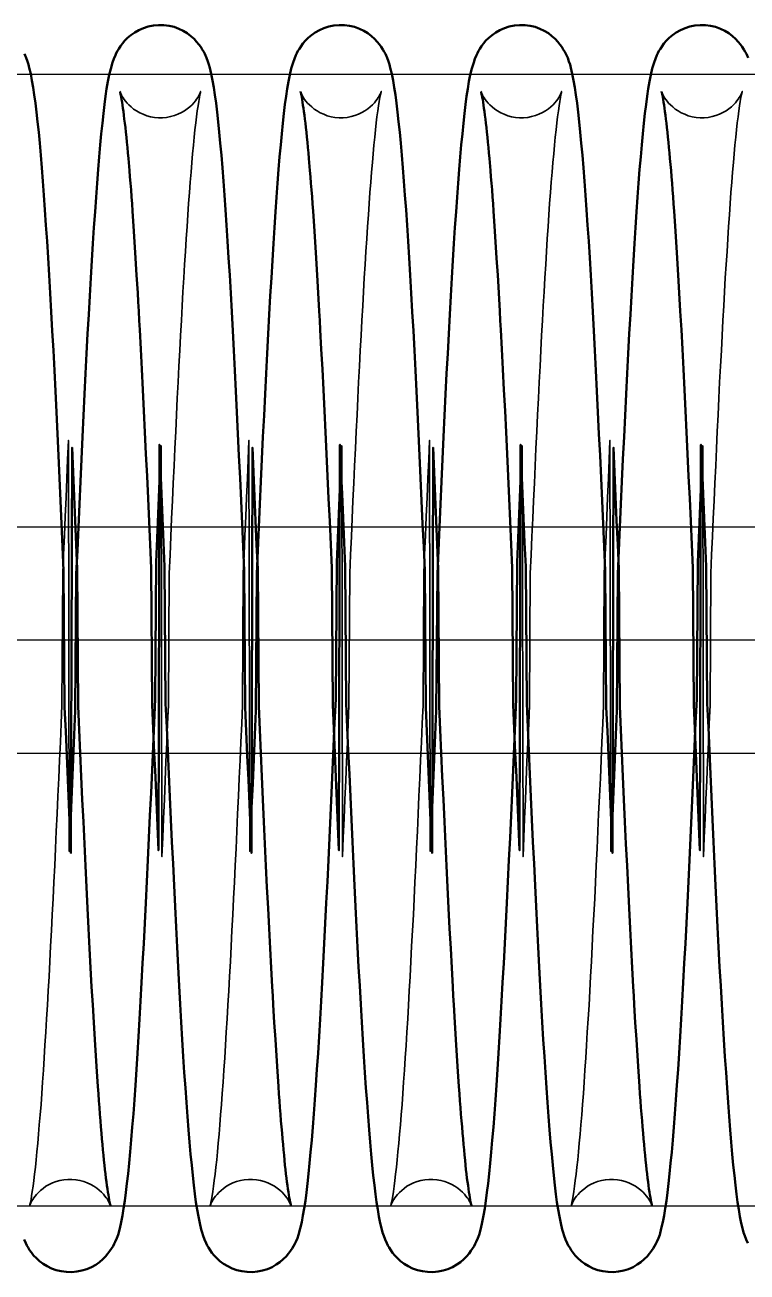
# Model space of a CAD drawing. Header units: millimetres. Extents: x 0 to 190005487, y 0 to 455456909.
# Drawn here: x 99305.6 to 99337.5, y 21488.3 to 21543.4 of the extents above; entities that cross this region are included whole.
import ezdxf

# ---------------------------------------------------------------- set-up
doc = ezdxf.new("R2010")
doc.units = ezdxf.units.MM
doc.header["$LTSCALE"] = 400
doc.header["$MEASUREMENT"] = 0
doc.linetypes.add('ACAD_ISO04W100', pattern=[30, 24, -3, 0, -3])
doc.linetypes.add('CEN', pattern=[35, 30, -2, 1, -2])
doc.layers.get('0').update_dxf_attribs({"linetype": 'CONTINUOUS'})
doc.layers.add('cen', color=1, linetype='ACAD_ISO04W100')
doc.layers.add('가려진 것(ISO)', color=7, linetype='CONTINUOUS', lineweight=35)
doc.layers.add('가시적인 것(ISO)', color=7, linetype='CONTINUOUS', lineweight=50)

# ---------------------------------------------------------------- blocks, each defined once
blk = doc.blocks.new('토션스프링 3')
at = {"layer": '가려진 것(ISO)', "flags": 128}
for points in [[(21462543.68, -50952857.63), (21462543.69, -50952857.65), (21462543.71, -50952857.7), (21462543.75, -50952857.81), (21462543.83, -50952857.97), (21462543.89, -50952858.07), (21462543.96, -50952858.19), (21462544.05, -50952858.33), (21462544.17, -50952858.48), (21462544.31, -50952858.65), (21462544.47, -50952858.82), (21462544.67, -50952859), (21462544.89, -50952859.18), (21462545.15, -50952859.35), (21462545.43, -50952859.51), (21462545.73, -50952859.65), (21462546.05, -50952859.77), (21462546.39, -50952859.86), (21462546.74, -50952859.92), (21462547.09, -50952859.95), (21462547.45, -50952859.95), (21462547.8, -50952859.92), (21462548.15, -50952859.85), (21462548.49, -50952859.76), (21462548.81, -50952859.64), (21462549.11, -50952859.49), (21462549.38, -50952859.33), (21462549.63, -50952859.16), (21462549.86, -50952858.98), (21462550.05, -50952858.8), (21462550.21, -50952858.62), (21462550.35, -50952858.46), (21462550.46, -50952858.31), (21462550.55, -50952858.17), (21462550.62, -50952858.06), (21462550.68, -50952857.95), (21462550.72, -50952857.87), (21462550.78, -50952857.74), (21462550.81, -50952857.67), (21462550.82, -50952857.63), (21462550.82, -50952857.63), (21462550.81, -50952857.67), (21462550.79, -50952857.73), (21462550.77, -50952857.81), (21462550.75, -50952857.91), (21462550.7, -50952858.17), (21462550.64, -50952858.51), (21462550.58, -50952858.9), (21462550.51, -50952859.35), (21462550.45, -50952859.86), (21462550.38, -50952860.41), (21462550.31, -50952861.02), (21462550.24, -50952861.68), (21462550.17, -50952862.38), (21462550.1, -50952863.13), (21462550.03, -50952863.92), (21462549.96, -50952864.76), (21462549.89, -50952865.64), (21462549.82, -50952866.56), (21462549.75, -50952867.52), (21462549.68, -50952868.53), (21462549.61, -50952869.57), (21462549.54, -50952870.65), (21462549.47, -50952871.77), (21462549.39, -50952872.92), (21462549.32, -50952874.11), (21462549.25, -50952875.33), (21462549.18, -50952876.58), (21462549.11, -50952877.86), (21462549.04, -50952879.18), (21462548.97, -50952880.53), (21462548.89, -50952881.9), (21462548.82, -50952883.31), (21462548.75, -50952884.74), (21462548.68, -50952886.2), (21462548.61, -50952887.68), (21462548.54, -50952889.18), (21462548.47, -50952890.7), (21462548.39, -50952892.23), (21462548.32, -50952893.79), (21462548.25, -50952895.37), (21462548.18, -50952896.96), (21462548.11, -50952898.58), (21462548.04, -50952900.21), (21462547.96, -50952911.85), (21462547.89, -50952913.5), (21462547.82, -50952915.16), (21462547.75, -50952916.83), (21462547.68, -50952918.5), (21462547.61, -50952920.18), (21462547.54, -50952921.86), (21462547.46, -50952923.54), (21462547.39, -50952925.23), (21462547.32, -50952888.93), (21462547.25, -50952890.62)], [(21462559.63, -50952857.63), (21462559.63, -50952857.65), (21462559.65, -50952857.7), (21462559.7, -50952857.81), (21462559.78, -50952857.97), (21462559.83, -50952858.07), (21462559.91, -50952858.19), (21462560, -50952858.33), (21462560.11, -50952858.48), (21462560.25, -50952858.65), (21462560.42, -50952858.82), (21462560.62, -50952859), (21462560.84, -50952859.18), (21462561.1, -50952859.35), (21462561.38, -50952859.51), (21462561.68, -50952859.65), (21462562, -50952859.77), (21462562.34, -50952859.86), (21462562.68, -50952859.92), (21462563.04, -50952859.95), (21462563.4, -50952859.95), (21462563.75, -50952859.92), (21462564.1, -50952859.85), (21462564.43, -50952859.76), (21462564.75, -50952859.64), (21462565.05, -50952859.49), (21462565.33, -50952859.33), (21462565.58, -50952859.16), (21462565.8, -50952858.98), (21462565.99, -50952858.8), (21462566.16, -50952858.62), (21462566.3, -50952858.46), (21462566.41, -50952858.31), (21462566.5, -50952858.17), (21462566.57, -50952858.06), (21462566.62, -50952857.95), (21462566.67, -50952857.87), (21462566.72, -50952857.74), (21462566.75, -50952857.67), (21462566.76, -50952857.63), (21462566.76, -50952857.63), (21462566.75, -50952857.67), (21462566.74, -50952857.73), (21462566.72, -50952857.81), (21462566.7, -50952857.91), (21462566.65, -50952858.17), (21462566.59, -50952858.51), (21462566.53, -50952858.9), (21462566.46, -50952859.35), (21462566.39, -50952859.86), (21462566.33, -50952860.41), (21462566.26, -50952861.02), (21462566.19, -50952861.68), (21462566.12, -50952862.38), (21462566.05, -50952863.13), (21462565.98, -50952863.92), (21462565.91, -50952864.76), (21462565.84, -50952865.64), (21462565.77, -50952866.56), (21462565.7, -50952867.52), (21462565.63, -50952868.53), (21462565.56, -50952869.57), (21462565.48, -50952870.65), (21462565.41, -50952871.77), (21462565.34, -50952872.92), (21462565.27, -50952874.11), (21462565.2, -50952875.33), (21462565.13, -50952876.58), (21462565.06, -50952877.86), (21462564.98, -50952879.18), (21462564.91, -50952880.53), (21462564.84, -50952881.9), (21462564.77, -50952883.31), (21462564.7, -50952884.74), (21462564.63, -50952886.2), (21462564.56, -50952887.68), (21462564.48, -50952889.18), (21462564.41, -50952890.7), (21462564.34, -50952892.23), (21462564.27, -50952893.79), (21462564.2, -50952895.37), (21462564.13, -50952896.96), (21462564.06, -50952898.58), (21462563.98, -50952900.21), (21462563.91, -50952911.85), (21462563.84, -50952913.5), (21462563.77, -50952915.16), (21462563.7, -50952916.83), (21462563.63, -50952918.5), (21462563.55, -50952920.18), (21462563.48, -50952921.86), (21462563.41, -50952923.54), (21462563.34, -50952925.23), (21462563.27, -50952888.93), (21462563.2, -50952890.62)], [(21462575.57, -50952857.63), (21462575.58, -50952857.65), (21462575.6, -50952857.7), (21462575.64, -50952857.81), (21462575.72, -50952857.97), (21462575.78, -50952858.07), (21462575.85, -50952858.19), (21462575.95, -50952858.33), (21462576.06, -50952858.48), (21462576.2, -50952858.65), (21462576.37, -50952858.82), (21462576.56, -50952859), (21462576.79, -50952859.18), (21462577.04, -50952859.35), (21462577.32, -50952859.51), (21462577.62, -50952859.65), (21462577.95, -50952859.77), (21462578.28, -50952859.86), (21462578.63, -50952859.92), (21462578.99, -50952859.95), (21462579.34, -50952859.95), (21462579.7, -50952859.92), (21462580.05, -50952859.85), (21462580.38, -50952859.76), (21462580.7, -50952859.64), (21462581, -50952859.49), (21462581.28, -50952859.33), (21462581.53, -50952859.16), (21462581.75, -50952858.98), (21462581.94, -50952858.8), (21462582.11, -50952858.62), (21462582.24, -50952858.46), (21462582.35, -50952858.31), (21462582.44, -50952858.17), (21462582.51, -50952858.06), (21462582.57, -50952857.95), (21462582.61, -50952857.87), (21462582.67, -50952857.74), (21462582.7, -50952857.67), (21462582.71, -50952857.63), (21462582.71, -50952857.63), (21462582.7, -50952857.67), (21462582.69, -50952857.73), (21462582.67, -50952857.81), (21462582.64, -50952857.91), (21462582.59, -50952858.17), (21462582.54, -50952858.51), (21462582.47, -50952858.9), (21462582.41, -50952859.35), (21462582.34, -50952859.86), (21462582.27, -50952860.41), (21462582.21, -50952861.02), (21462582.14, -50952861.68), (21462582.07, -50952862.38), (21462582, -50952863.13), (21462581.93, -50952863.92), (21462581.86, -50952864.76), (21462581.79, -50952865.64), (21462581.72, -50952866.56), (21462581.64, -50952867.52), (21462581.57, -50952868.53), (21462581.5, -50952869.57), (21462581.43, -50952870.65), (21462581.36, -50952871.77), (21462581.29, -50952872.92), (21462581.22, -50952874.11), (21462581.15, -50952875.33), (21462581.07, -50952876.58), (21462581, -50952877.86), (21462580.93, -50952879.18), (21462580.86, -50952880.53), (21462580.79, -50952881.9), (21462580.72, -50952883.31), (21462580.65, -50952884.74), (21462580.57, -50952886.2), (21462580.5, -50952887.68), (21462580.43, -50952889.18), (21462580.36, -50952890.7), (21462580.29, -50952892.23), (21462580.22, -50952893.79), (21462580.15, -50952895.37), (21462580.07, -50952896.96), (21462580, -50952898.58), (21462579.93, -50952900.21), (21462579.86, -50952911.85), (21462579.79, -50952913.5), (21462579.72, -50952915.16), (21462579.64, -50952916.83), (21462579.57, -50952918.5), (21462579.5, -50952920.18), (21462579.43, -50952921.86), (21462579.36, -50952923.54), (21462579.29, -50952925.23), (21462579.21, -50952888.93), (21462579.14, -50952890.62)], [(21462591.52, -50952857.63), (21462591.53, -50952857.65), (21462591.55, -50952857.7), (21462591.59, -50952857.81), (21462591.67, -50952857.97), (21462591.73, -50952858.07), (21462591.8, -50952858.19), (21462591.89, -50952858.33), (21462592.01, -50952858.48), (21462592.15, -50952858.65), (21462592.31, -50952858.82), (21462592.51, -50952859), (21462592.73, -50952859.18), (21462592.99, -50952859.35), (21462593.27, -50952859.51), (21462593.57, -50952859.65), (21462593.89, -50952859.77), (21462594.23, -50952859.86), (21462594.58, -50952859.92), (21462594.93, -50952859.95), (21462595.29, -50952859.95), (21462595.64, -50952859.92), (21462595.99, -50952859.85), (21462596.33, -50952859.76), (21462596.65, -50952859.64), (21462596.95, -50952859.49), (21462597.22, -50952859.33), (21462597.48, -50952859.16), (21462597.7, -50952858.98), (21462597.89, -50952858.8), (21462598.05, -50952858.62), (21462598.19, -50952858.46), (21462598.3, -50952858.31), (21462598.39, -50952858.17), (21462598.46, -50952858.06), (21462598.52, -50952857.95), (21462598.56, -50952857.87), (21462598.62, -50952857.74), (21462598.65, -50952857.67), (21462598.66, -50952857.63), (21462598.66, -50952857.63), (21462598.65, -50952857.67), (21462598.63, -50952857.73), (21462598.61, -50952857.81), (21462598.59, -50952857.91), (21462598.54, -50952858.17), (21462598.48, -50952858.51), (21462598.42, -50952858.9), (21462598.35, -50952859.35), (21462598.29, -50952859.86), (21462598.22, -50952860.41), (21462598.15, -50952861.02), (21462598.08, -50952861.68), (21462598.01, -50952862.38), (21462597.94, -50952863.13), (21462597.87, -50952863.92), (21462597.8, -50952864.76), (21462597.73, -50952865.64), (21462597.66, -50952866.56), (21462597.59, -50952867.52), (21462597.52, -50952868.53), (21462597.45, -50952869.57), (21462597.38, -50952870.65), (21462597.31, -50952871.77), (21462597.23, -50952872.92), (21462597.16, -50952874.11), (21462597.09, -50952875.33), (21462597.02, -50952876.58), (21462596.95, -50952877.86), (21462596.88, -50952879.18), (21462596.81, -50952880.53), (21462596.74, -50952881.9), (21462596.66, -50952883.31), (21462596.59, -50952884.74), (21462596.52, -50952886.2), (21462596.45, -50952887.68), (21462596.38, -50952889.18), (21462596.31, -50952890.7), (21462596.23, -50952892.23), (21462596.16, -50952893.79), (21462596.09, -50952895.37), (21462596.02, -50952896.96), (21462595.95, -50952898.58), (21462595.88, -50952900.21), (21462595.81, -50952911.85), (21462595.73, -50952913.5), (21462595.66, -50952915.16), (21462595.59, -50952916.83), (21462595.52, -50952918.5), (21462595.45, -50952920.18), (21462595.38, -50952921.86), (21462595.3, -50952923.54), (21462595.23, -50952925.23), (21462595.16, -50952888.93), (21462595.09, -50952890.62)], [(21462542.84, -50952956.08), (21462542.84, -50952956.06), (21462542.82, -50952956.01), (21462542.77, -50952955.9), (21462542.7, -50952955.74), (21462542.64, -50952955.64), (21462542.57, -50952955.52), (21462542.47, -50952955.38), (21462542.36, -50952955.23), (21462542.22, -50952955.06), (21462542.05, -50952954.89), (21462541.86, -50952954.71), (21462541.63, -50952954.53), (21462541.38, -50952954.36), (21462541.1, -50952954.2), (21462540.8, -50952954.06), (21462540.48, -50952953.94), (21462540.14, -50952953.85), (21462539.79, -50952953.79), (21462539.44, -50952953.76), (21462539.08, -50952953.76), (21462538.73, -50952953.79), (21462538.38, -50952953.86), (21462538.04, -50952953.95), (21462537.72, -50952954.07), (21462537.42, -50952954.21), (21462537.15, -50952954.37), (21462536.9, -50952954.55), (21462536.67, -50952954.73), (21462536.48, -50952954.91), (21462536.32, -50952955.08), (21462536.18, -50952955.25), (21462536.07, -50952955.4), (21462535.98, -50952955.53), (21462535.91, -50952955.65), (21462535.85, -50952955.75), (21462535.81, -50952955.84), (21462535.75, -50952955.97), (21462535.72, -50952956.04), (21462535.71, -50952956.08), (21462535.71, -50952956.08), (21462535.72, -50952956.04), (21462535.73, -50952955.99), (21462535.75, -50952955.9), (21462535.77, -50952955.8), (21462535.83, -50952955.54), (21462535.88, -50952955.21), (21462535.94, -50952954.82), (21462536.01, -50952954.37), (21462536.07, -50952953.86), (21462536.14, -50952953.3), (21462536.21, -50952952.69), (21462536.28, -50952952.03), (21462536.35, -50952951.32), (21462536.42, -50952950.56), (21462536.49, -50952949.77), (21462536.56, -50952948.93), (21462536.63, -50952948.05), (21462536.71, -50952947.13), (21462536.78, -50952946.17), (21462536.85, -50952945.16), (21462536.92, -50952944.12), (21462536.99, -50952943.03), (21462537.06, -50952941.91), (21462537.13, -50952940.76), (21462537.2, -50952939.57), (21462537.28, -50952938.35), (21462537.35, -50952937.1), (21462537.42, -50952935.82), (21462537.49, -50952934.51), (21462537.56, -50952933.16), (21462537.63, -50952931.78), (21462537.7, -50952930.38), (21462537.78, -50952928.95), (21462537.85, -50952927.49), (21462537.92, -50952926.01), (21462537.99, -50952924.51), (21462538.06, -50952922.99), (21462538.13, -50952921.45), (21462538.2, -50952919.89), (21462538.28, -50952918.32), (21462538.35, -50952916.73), (21462538.42, -50952915.12), (21462538.49, -50952913.49), (21462538.56, -50952911.85), (21462538.63, -50952900.2), (21462538.7, -50952898.54), (21462538.78, -50952896.87), (21462538.85, -50952895.2), (21462538.92, -50952893.52), (21462538.99, -50952891.84), (21462539.06, -50952890.16), (21462539.13, -50952888.47), (21462539.2, -50952924.78), (21462539.28, -50952923.09)], [(21462558.79, -50952956.08), (21462558.79, -50952956.06), (21462558.77, -50952956.01), (21462558.72, -50952955.9), (21462558.64, -50952955.74), (21462558.59, -50952955.64), (21462558.51, -50952955.52), (21462558.42, -50952955.38), (21462558.31, -50952955.23), (21462558.17, -50952955.06), (21462558, -50952954.89), (21462557.8, -50952954.71), (21462557.58, -50952954.53), (21462557.33, -50952954.36), (21462557.05, -50952954.2), (21462556.74, -50952954.06), (21462556.42, -50952953.94), (21462556.09, -50952953.85), (21462555.74, -50952953.79), (21462555.38, -50952953.76), (21462555.03, -50952953.76), (21462554.67, -50952953.79), (21462554.33, -50952953.86), (21462553.99, -50952953.95), (21462553.67, -50952954.07), (21462553.37, -50952954.21), (21462553.09, -50952954.37), (21462552.84, -50952954.55), (21462552.62, -50952954.73), (21462552.43, -50952954.91), (21462552.26, -50952955.08), (21462552.13, -50952955.25), (21462552.02, -50952955.4), (21462551.93, -50952955.53), (21462551.85, -50952955.65), (21462551.8, -50952955.75), (21462551.75, -50952955.84), (21462551.7, -50952955.97), (21462551.67, -50952956.04), (21462551.66, -50952956.08), (21462551.66, -50952956.08), (21462551.66, -50952956.04), (21462551.68, -50952955.99), (21462551.7, -50952955.9), (21462551.72, -50952955.8), (21462551.77, -50952955.54), (21462551.83, -50952955.21), (21462551.89, -50952954.82), (21462551.95, -50952954.37), (21462552.02, -50952953.86), (21462552.09, -50952953.3), (21462552.16, -50952952.69), (21462552.23, -50952952.03), (21462552.3, -50952951.32), (21462552.37, -50952950.57), (21462552.44, -50952949.77), (21462552.51, -50952948.93), (21462552.58, -50952948.05), (21462552.65, -50952947.13), (21462552.72, -50952946.17), (21462552.79, -50952945.16), (21462552.87, -50952944.12), (21462552.94, -50952943.03), (21462553.01, -50952941.91), (21462553.08, -50952940.76), (21462553.15, -50952939.57), (21462553.22, -50952938.35), (21462553.29, -50952937.1), (21462553.36, -50952935.82), (21462553.44, -50952934.51), (21462553.51, -50952933.16), (21462553.58, -50952931.78), (21462553.65, -50952930.38), (21462553.72, -50952928.95), (21462553.79, -50952927.49), (21462553.87, -50952926.01), (21462553.94, -50952924.51), (21462554.01, -50952922.99), (21462554.08, -50952921.45), (21462554.15, -50952919.89), (21462554.22, -50952918.32), (21462554.29, -50952916.73), (21462554.36, -50952915.12), (21462554.44, -50952913.49), (21462554.51, -50952911.85), (21462554.58, -50952900.2), (21462554.65, -50952898.54), (21462554.72, -50952896.87), (21462554.79, -50952895.2), (21462554.87, -50952893.52), (21462554.94, -50952891.84), (21462555.01, -50952890.15), (21462555.08, -50952888.47), (21462555.15, -50952924.78), (21462555.22, -50952923.09)], [(21462574.74, -50952956.08), (21462574.73, -50952956.06), (21462574.71, -50952956.01), (21462574.67, -50952955.9), (21462574.59, -50952955.74), (21462574.53, -50952955.64), (21462574.46, -50952955.52), (21462574.37, -50952955.38), (21462574.25, -50952955.23), (21462574.11, -50952955.06), (21462573.95, -50952954.89), (21462573.75, -50952954.71), (21462573.53, -50952954.53), (21462573.27, -50952954.36), (21462572.99, -50952954.2), (21462572.69, -50952954.06), (21462572.37, -50952953.94), (21462572.03, -50952953.85), (21462571.68, -50952953.79), (21462571.33, -50952953.76), (21462570.97, -50952953.76), (21462570.62, -50952953.79), (21462570.27, -50952953.86), (21462569.94, -50952953.95), (21462569.62, -50952954.07), (21462569.32, -50952954.21), (21462569.04, -50952954.37), (21462568.79, -50952954.55), (21462568.57, -50952954.73), (21462568.37, -50952954.91), (21462568.21, -50952955.08), (21462568.07, -50952955.25), (21462567.96, -50952955.4), (21462567.87, -50952955.53), (21462567.8, -50952955.65), (21462567.75, -50952955.75), (21462567.7, -50952955.84), (21462567.64, -50952955.97), (21462567.61, -50952956.04), (21462567.6, -50952956.08), (21462567.6, -50952956.08), (21462567.61, -50952956.04), (21462567.63, -50952955.99), (21462567.64, -50952955.9), (21462567.67, -50952955.8), (21462567.72, -50952955.54), (21462567.78, -50952955.21), (21462567.84, -50952954.82), (21462567.9, -50952954.37), (21462567.97, -50952953.86), (21462568.03, -50952953.3), (21462568.1, -50952952.69), (21462568.17, -50952952.03), (21462568.24, -50952951.32), (21462568.32, -50952950.57), (21462568.39, -50952949.77), (21462568.46, -50952948.93), (21462568.53, -50952948.05), (21462568.6, -50952947.13), (21462568.67, -50952946.17), (21462568.74, -50952945.16), (21462568.81, -50952944.12), (21462568.88, -50952943.03), (21462568.96, -50952941.92), (21462569.03, -50952940.76), (21462569.1, -50952939.57), (21462569.17, -50952938.35), (21462569.24, -50952937.1), (21462569.31, -50952935.82), (21462569.38, -50952934.51), (21462569.45, -50952933.16), (21462569.53, -50952931.78), (21462569.6, -50952930.38), (21462569.67, -50952928.95), (21462569.74, -50952927.49), (21462569.81, -50952926.01), (21462569.88, -50952924.51), (21462569.96, -50952922.99), (21462570.03, -50952921.45), (21462570.1, -50952919.89), (21462570.17, -50952918.32), (21462570.24, -50952916.73), (21462570.31, -50952915.12), (21462570.38, -50952913.49), (21462570.46, -50952911.85), (21462570.53, -50952900.2), (21462570.6, -50952898.54), (21462570.67, -50952896.87), (21462570.74, -50952895.2), (21462570.81, -50952893.52), (21462570.88, -50952891.84), (21462570.96, -50952890.15), (21462571.03, -50952888.47), (21462571.1, -50952924.78), (21462571.17, -50952923.09)], [(21462590.69, -50952956.08), (21462590.68, -50952956.06), (21462590.66, -50952956.01), (21462590.62, -50952955.9), (21462590.54, -50952955.74), (21462590.48, -50952955.64), (21462590.41, -50952955.52), (21462590.31, -50952955.38), (21462590.2, -50952955.23), (21462590.06, -50952955.06), (21462589.89, -50952954.89), (21462589.7, -50952954.71), (21462589.47, -50952954.53), (21462589.22, -50952954.36), (21462588.94, -50952954.2), (21462588.64, -50952954.06), (21462588.32, -50952953.94), (21462587.98, -50952953.85), (21462587.63, -50952953.79), (21462587.28, -50952953.76), (21462586.92, -50952953.76), (21462586.57, -50952953.79), (21462586.22, -50952953.86), (21462585.88, -50952953.95), (21462585.56, -50952954.07), (21462585.26, -50952954.21), (21462584.99, -50952954.37), (21462584.74, -50952954.55), (21462584.51, -50952954.73), (21462584.32, -50952954.91), (21462584.16, -50952955.08), (21462584.02, -50952955.25), (21462583.91, -50952955.4), (21462583.82, -50952955.53), (21462583.75, -50952955.65), (21462583.69, -50952955.75), (21462583.65, -50952955.84), (21462583.59, -50952955.97), (21462583.56, -50952956.04), (21462583.55, -50952956.08), (21462583.55, -50952956.08), (21462583.56, -50952956.04), (21462583.57, -50952955.99), (21462583.59, -50952955.9), (21462583.61, -50952955.8), (21462583.67, -50952955.54), (21462583.72, -50952955.21), (21462583.78, -50952954.82), (21462583.85, -50952954.37), (21462583.91, -50952953.86), (21462583.98, -50952953.3), (21462584.05, -50952952.69), (21462584.12, -50952952.03), (21462584.19, -50952951.32), (21462584.26, -50952950.57), (21462584.33, -50952949.77), (21462584.41, -50952948.93), (21462584.48, -50952948.05), (21462584.55, -50952947.13), (21462584.62, -50952946.17), (21462584.69, -50952945.16), (21462584.76, -50952944.12), (21462584.83, -50952943.03), (21462584.9, -50952941.92), (21462584.97, -50952940.76), (21462585.04, -50952939.57), (21462585.12, -50952938.35), (21462585.19, -50952937.1), (21462585.26, -50952935.82), (21462585.33, -50952934.51), (21462585.4, -50952933.16), (21462585.47, -50952931.78), (21462585.54, -50952930.38), (21462585.62, -50952928.95), (21462585.69, -50952927.49), (21462585.76, -50952926.01), (21462585.83, -50952924.51), (21462585.9, -50952922.99), (21462585.97, -50952921.45), (21462586.04, -50952919.89), (21462586.12, -50952918.32), (21462586.19, -50952916.73), (21462586.26, -50952915.12), (21462586.33, -50952913.49), (21462586.4, -50952911.85), (21462586.47, -50952900.2), (21462586.55, -50952898.54), (21462586.62, -50952896.87), (21462586.69, -50952895.2), (21462586.76, -50952893.52), (21462586.83, -50952891.84), (21462586.9, -50952890.15), (21462586.97, -50952888.47), (21462587.05, -50952924.78), (21462587.12, -50952923.09)]]:
    blk.add_lwpolyline(points, dxfattribs=at)
at = {"layer": '가시적인 것(ISO)', "flags": 128}
for points in [[(21462535.24, -50952854.31), (21462535.4, -50952854.65), (21462535.51, -50952854.97), (21462535.6, -50952855.25), (21462535.67, -50952855.53), (21462535.8, -50952856.08), (21462535.91, -50952856.66), (21462536.02, -50952857.28), (21462536.12, -50952857.94), (21462536.22, -50952858.66), (21462536.32, -50952859.45), (21462536.41, -50952860.3), (21462536.51, -50952861.22), (21462536.6, -50952862.21), (21462536.69, -50952863.26), (21462536.79, -50952864.37), (21462536.88, -50952865.55), (21462536.97, -50952866.79), (21462537.06, -50952868.08), (21462537.15, -50952869.44), (21462537.25, -50952870.86), (21462537.34, -50952872.33), (21462537.43, -50952873.87), (21462537.52, -50952875.46), (21462537.61, -50952877.1), (21462537.71, -50952878.79), (21462537.8, -50952880.52), (21462537.89, -50952882.3), (21462537.98, -50952884.11), (21462538.07, -50952885.97), (21462538.16, -50952887.87), (21462538.25, -50952889.81), (21462538.35, -50952891.79), (21462538.44, -50952893.79), (21462538.53, -50952895.83), (21462538.62, -50952897.88), (21462538.71, -50952899.96), (21462538.8, -50952912.05), (21462538.9, -50952914.16), (21462538.99, -50952916.29), (21462539.08, -50952918.44), (21462539.17, -50952920.6), (21462539.26, -50952922.76), (21462539.35, -50952924.93), (21462539.45, -50952889.1), (21462539.54, -50952891.26), (21462539.63, -50952893.41), (21462539.72, -50952895.55), (21462539.81, -50952897.69), (21462539.9, -50952899.82), (21462539.99, -50952911.94), (21462540.09, -50952914.04), (21462540.18, -50952916.11), (21462540.27, -50952918.16), (21462540.36, -50952920.18), (21462540.45, -50952922.16), (21462540.54, -50952924.12), (21462540.64, -50952926.04), (21462540.73, -50952927.93), (21462540.82, -50952929.78), (21462540.91, -50952931.59), (21462541, -50952933.35), (21462541.09, -50952935.07), (21462541.18, -50952936.73), (21462541.23, -50952937.54), (21462541.28, -50952938.34), (21462541.37, -50952939.89), (21462541.46, -50952941.39), (21462541.55, -50952942.84), (21462541.64, -50952944.23), (21462541.73, -50952945.55), (21462541.78, -50952946.19), (21462541.82, -50952946.81), (21462541.87, -50952947.42), (21462541.91, -50952948), (21462541.96, -50952948.57), (21462542, -50952949.12), (21462542.05, -50952949.66), (21462542.09, -50952950.17), (21462542.14, -50952950.67), (21462542.18, -50952951.15), (21462542.23, -50952951.62), (21462542.27, -50952952.06), (21462542.32, -50952952.49), (21462542.36, -50952952.89), (21462542.4, -50952953.27), (21462542.45, -50952953.64), (21462542.49, -50952953.98), (21462542.53, -50952954.3), (21462542.57, -50952954.6), (21462542.62, -50952954.88), (21462542.66, -50952955.13), (21462542.69, -50952955.36), (21462542.73, -50952955.56), (21462542.76, -50952955.73), (21462542.79, -50952955.88), (21462542.82, -50952955.98), (21462542.84, -50952956.05), (21462542.84, -50952956.08)], [(21462539.28, -50952923.09), (21462539.37, -50952920.93), (21462539.46, -50952918.77), (21462539.55, -50952916.62), (21462539.64, -50952914.48), (21462539.73, -50952912.36), (21462539.83, -50952900.26), (21462539.92, -50952898.19), (21462540.01, -50952896.13), (21462540.1, -50952894.1), (21462540.19, -50952892.09), (21462540.28, -50952890.11), (21462540.38, -50952888.16), (21462540.47, -50952886.25), (21462540.56, -50952884.38), (21462540.65, -50952882.56), (21462540.74, -50952880.78), (21462540.83, -50952879.04), (21462540.93, -50952877.35), (21462541.02, -50952875.7), (21462541.11, -50952874.1), (21462541.2, -50952872.56), (21462541.29, -50952871.07), (21462541.39, -50952869.64), (21462541.48, -50952868.27), (21462541.57, -50952866.96), (21462541.66, -50952865.72), (21462541.75, -50952864.53), (21462541.85, -50952863.41), (21462541.94, -50952862.36), (21462542.03, -50952861.37), (21462542.13, -50952860.44), (21462542.22, -50952859.58), (21462542.31, -50952858.79), (21462542.41, -50952858.06), (21462542.51, -50952857.39), (21462542.62, -50952856.76), (21462542.74, -50952856.17), (21462542.87, -50952855.62), (21462543.03, -50952855.06), (21462543.14, -50952854.75), (21462543.28, -50952854.43), (21462543.36, -50952854.25), (21462543.46, -50952854.05), (21462543.58, -50952853.85), (21462543.73, -50952853.63), (21462543.9, -50952853.39), (21462544.11, -50952853.14), (21462544.36, -50952852.89), (21462544.65, -50952852.65), (21462544.99, -50952852.41), (21462545.35, -50952852.21), (21462545.76, -50952852.03), (21462546.19, -50952851.89), (21462546.64, -50952851.8), (21462547.1, -50952851.76), (21462547.56, -50952851.77), (21462548.02, -50952851.83), (21462548.46, -50952851.93), (21462548.88, -50952852.09), (21462549.28, -50952852.27), (21462549.63, -50952852.49), (21462549.95, -50952852.73), (21462550.23, -50952852.98), (21462550.46, -50952853.23), (21462550.66, -50952853.47), (21462550.82, -50952853.7), (21462550.96, -50952853.92), (21462551.08, -50952854.12), (21462551.18, -50952854.31), (21462551.34, -50952854.66), (21462551.46, -50952854.97), (21462551.54, -50952855.25), (21462551.61, -50952855.53), (21462551.74, -50952856.08), (21462551.86, -50952856.66), (21462551.97, -50952857.28), (21462552.07, -50952857.94), (21462552.17, -50952858.66), (21462552.26, -50952859.45), (21462552.36, -50952860.3), (21462552.45, -50952861.22), (21462552.55, -50952862.21), (21462552.64, -50952863.26), (21462552.73, -50952864.37), (21462552.82, -50952865.55), (21462552.92, -50952866.79), (21462553.01, -50952868.08), (21462553.1, -50952869.44), (21462553.19, -50952870.86), (21462553.28, -50952872.33), (21462553.38, -50952873.87), (21462553.47, -50952875.46), (21462553.56, -50952877.1), (21462553.65, -50952878.79), (21462553.74, -50952880.52), (21462553.84, -50952882.3), (21462553.93, -50952884.11), (21462554.02, -50952885.97), (21462554.11, -50952887.87), (21462554.2, -50952889.81), (21462554.29, -50952891.79), (21462554.38, -50952893.79), (21462554.48, -50952895.83), (21462554.57, -50952897.88), (21462554.66, -50952899.96), (21462554.75, -50952912.05), (21462554.84, -50952914.16), (21462554.93, -50952916.29), (21462555.03, -50952918.44), (21462555.12, -50952920.6), (21462555.21, -50952922.76), (21462555.3, -50952924.93), (21462555.39, -50952889.1), (21462555.48, -50952891.26), (21462555.58, -50952893.41), (21462555.67, -50952895.55), (21462555.76, -50952897.69), (21462555.85, -50952899.82), (21462555.94, -50952911.94), (21462556.03, -50952914.04), (21462556.13, -50952916.11), (21462556.22, -50952918.16), (21462556.31, -50952920.18), (21462556.4, -50952922.16), (21462556.49, -50952924.12), (21462556.58, -50952926.04), (21462556.67, -50952927.93), (21462556.77, -50952929.78), (21462556.86, -50952931.59), (21462556.95, -50952933.35), (21462557.04, -50952935.07), (21462557.13, -50952936.73), (21462557.18, -50952937.54), (21462557.22, -50952938.34), (21462557.31, -50952939.89), (21462557.41, -50952941.39), (21462557.5, -50952942.84), (21462557.59, -50952944.23), (21462557.68, -50952945.55), (21462557.72, -50952946.19), (21462557.77, -50952946.81), (21462557.82, -50952947.42), (21462557.86, -50952948), (21462557.91, -50952948.57), (21462557.95, -50952949.12), (21462558, -50952949.66), (21462558.04, -50952950.17), (21462558.09, -50952950.67), (21462558.13, -50952951.15), (21462558.18, -50952951.62), (21462558.22, -50952952.06), (21462558.26, -50952952.49), (21462558.31, -50952952.89), (21462558.35, -50952953.27), (21462558.39, -50952953.64), (21462558.44, -50952953.98), (21462558.48, -50952954.3), (21462558.52, -50952954.6), (21462558.56, -50952954.88), (21462558.6, -50952955.13), (21462558.64, -50952955.36), (21462558.68, -50952955.56), (21462558.71, -50952955.73), (21462558.74, -50952955.88), (21462558.77, -50952955.98), (21462558.78, -50952956.05), (21462558.79, -50952956.08)], [(21462555.22, -50952923.09), (21462555.31, -50952920.93), (21462555.41, -50952918.77), (21462555.5, -50952916.62), (21462555.59, -50952914.48), (21462555.68, -50952912.36), (21462555.77, -50952900.26), (21462555.86, -50952898.19), (21462555.96, -50952896.13), (21462556.05, -50952894.1), (21462556.14, -50952892.09), (21462556.23, -50952890.11), (21462556.32, -50952888.16), (21462556.41, -50952886.25), (21462556.51, -50952884.38), (21462556.6, -50952882.56), (21462556.69, -50952880.78), (21462556.78, -50952879.04), (21462556.87, -50952877.35), (21462556.96, -50952875.7), (21462557.06, -50952874.1), (21462557.15, -50952872.56), (21462557.24, -50952871.07), (21462557.33, -50952869.64), (21462557.42, -50952868.27), (21462557.52, -50952866.96), (21462557.61, -50952865.72), (21462557.7, -50952864.53), (21462557.79, -50952863.41), (21462557.89, -50952862.36), (21462557.98, -50952861.37), (21462558.07, -50952860.44), (21462558.17, -50952859.58), (21462558.26, -50952858.79), (21462558.36, -50952858.06), (21462558.46, -50952857.39), (21462558.57, -50952856.76), (21462558.68, -50952856.17), (21462558.81, -50952855.61), (21462558.98, -50952855.06), (21462559.09, -50952854.75), (21462559.22, -50952854.43), (21462559.31, -50952854.25), (21462559.41, -50952854.05), (21462559.53, -50952853.85), (21462559.68, -50952853.63), (21462559.85, -50952853.39), (21462560.06, -50952853.14), (21462560.31, -50952852.89), (21462560.6, -50952852.65), (21462560.93, -50952852.41), (21462561.3, -50952852.2), (21462561.7, -50952852.03), (21462562.14, -50952851.89), (21462562.58, -50952851.8), (21462563.04, -50952851.76), (21462563.51, -50952851.77), (21462563.97, -50952851.83), (21462564.41, -50952851.93), (21462564.83, -50952852.09), (21462565.22, -50952852.28), (21462565.58, -50952852.49), (21462565.9, -50952852.73), (21462566.17, -50952852.98), (21462566.41, -50952853.23), (21462566.61, -50952853.47), (21462566.77, -50952853.7), (21462566.91, -50952853.92), (21462567.03, -50952854.12), (21462567.13, -50952854.31), (21462567.29, -50952854.66), (21462567.41, -50952854.97), (21462567.49, -50952855.25), (21462567.56, -50952855.53), (21462567.69, -50952856.08), (21462567.81, -50952856.66), (21462567.92, -50952857.28), (21462568.02, -50952857.94), (21462568.11, -50952858.66), (21462568.21, -50952859.45), (21462568.3, -50952860.3), (21462568.4, -50952861.22), (21462568.49, -50952862.21), (21462568.59, -50952863.26), (21462568.68, -50952864.37), (21462568.77, -50952865.55), (21462568.86, -50952866.79), (21462568.96, -50952868.08), (21462569.05, -50952869.44), (21462569.14, -50952870.86), (21462569.23, -50952872.33), (21462569.32, -50952873.87), (21462569.42, -50952875.46), (21462569.51, -50952877.1), (21462569.6, -50952878.79), (21462569.69, -50952880.52), (21462569.78, -50952882.3), (21462569.87, -50952884.11), (21462569.96, -50952885.97), (21462570.06, -50952887.87), (21462570.15, -50952889.81), (21462570.24, -50952891.79), (21462570.33, -50952893.79), (21462570.42, -50952895.83), (21462570.52, -50952897.88), (21462570.61, -50952899.96), (21462570.7, -50952912.05), (21462570.79, -50952914.16), (21462570.88, -50952916.29), (21462570.97, -50952918.44), (21462571.06, -50952920.6), (21462571.16, -50952922.76), (21462571.25, -50952924.93), (21462571.34, -50952889.1), (21462571.43, -50952891.26), (21462571.52, -50952893.41), (21462571.61, -50952895.55), (21462571.7, -50952897.69), (21462571.8, -50952899.82), (21462571.89, -50952911.94), (21462571.98, -50952914.04), (21462572.07, -50952916.11), (21462572.16, -50952918.16), (21462572.25, -50952920.18), (21462572.35, -50952922.16), (21462572.44, -50952924.12), (21462572.53, -50952926.04), (21462572.62, -50952927.93), (21462572.71, -50952929.78), (21462572.8, -50952931.59), (21462572.9, -50952933.35), (21462572.99, -50952935.07), (21462573.08, -50952936.73), (21462573.12, -50952937.54), (21462573.17, -50952938.34), (21462573.26, -50952939.89), (21462573.35, -50952941.39), (21462573.44, -50952942.84), (21462573.53, -50952944.23), (21462573.63, -50952945.55), (21462573.67, -50952946.19), (21462573.72, -50952946.81), (21462573.76, -50952947.42), (21462573.81, -50952948), (21462573.85, -50952948.57), (21462573.9, -50952949.12), (21462573.94, -50952949.66), (21462573.99, -50952950.17), (21462574.03, -50952950.67), (21462574.08, -50952951.15), (21462574.12, -50952951.62), (21462574.17, -50952952.06), (21462574.21, -50952952.49), (21462574.25, -50952952.89), (21462574.3, -50952953.27), (21462574.34, -50952953.64), (21462574.38, -50952953.98), (21462574.43, -50952954.3), (21462574.47, -50952954.6), (21462574.51, -50952954.88), (21462574.55, -50952955.13), (21462574.59, -50952955.36), (21462574.62, -50952955.56), (21462574.66, -50952955.73), (21462574.69, -50952955.88), (21462574.71, -50952955.98), (21462574.73, -50952956.05), (21462574.74, -50952956.08)], [(21462571.17, -50952923.09), (21462571.26, -50952920.93), (21462571.35, -50952918.77), (21462571.45, -50952916.62), (21462571.54, -50952914.48), (21462571.63, -50952912.36), (21462571.72, -50952900.26), (21462571.81, -50952898.19), (21462571.9, -50952896.13), (21462571.99, -50952894.1), (21462572.09, -50952892.09), (21462572.18, -50952890.11), (21462572.27, -50952888.16), (21462572.36, -50952886.25), (21462572.45, -50952884.38), (21462572.54, -50952882.56), (21462572.64, -50952880.78), (21462572.73, -50952879.04), (21462572.82, -50952877.35), (21462572.91, -50952875.7), (21462573, -50952874.1), (21462573.1, -50952872.56), (21462573.19, -50952871.07), (21462573.28, -50952869.64), (21462573.37, -50952868.27), (21462573.46, -50952866.96), (21462573.56, -50952865.72), (21462573.65, -50952864.53), (21462573.74, -50952863.41), (21462573.83, -50952862.36), (21462573.93, -50952861.37), (21462574.02, -50952860.44), (21462574.12, -50952859.58), (21462574.21, -50952858.79), (21462574.3, -50952858.06), (21462574.4, -50952857.39), (21462574.51, -50952856.76), (21462574.63, -50952856.17), (21462574.76, -50952855.61), (21462574.93, -50952855.06), (21462575.03, -50952854.75), (21462575.17, -50952854.43), (21462575.26, -50952854.25), (21462575.36, -50952854.05), (21462575.48, -50952853.85), (21462575.62, -50952853.63), (21462575.8, -50952853.39), (21462576.01, -50952853.14), (21462576.26, -50952852.89), (21462576.55, -50952852.65), (21462576.88, -50952852.41), (21462577.25, -50952852.2), (21462577.65, -50952852.03), (21462578.08, -50952851.89), (21462578.53, -50952851.8), (21462578.99, -50952851.76), (21462579.46, -50952851.77), (21462579.91, -50952851.83), (21462580.36, -50952851.93), (21462580.78, -50952852.09), (21462581.17, -50952852.28), (21462581.53, -50952852.49), (21462581.84, -50952852.73), (21462582.12, -50952852.98), (21462582.36, -50952853.23), (21462582.55, -50952853.47), (21462582.72, -50952853.7), (21462582.85, -50952853.92), (21462582.97, -50952854.12), (21462583.07, -50952854.31), (21462583.24, -50952854.66), (21462583.35, -50952854.97), (21462583.44, -50952855.25), (21462583.51, -50952855.53), (21462583.64, -50952856.08), (21462583.75, -50952856.66), (21462583.86, -50952857.28), (21462583.96, -50952857.94), (21462584.06, -50952858.66), (21462584.16, -50952859.45), (21462584.25, -50952860.3), (21462584.35, -50952861.22), (21462584.44, -50952862.21), (21462584.53, -50952863.26), (21462584.63, -50952864.37), (21462584.72, -50952865.55), (21462584.81, -50952866.79), (21462584.9, -50952868.08), (21462584.99, -50952869.44), (21462585.09, -50952870.86), (21462585.18, -50952872.33), (21462585.27, -50952873.87), (21462585.36, -50952875.46), (21462585.45, -50952877.1), (21462585.55, -50952878.79), (21462585.64, -50952880.52), (21462585.73, -50952882.3), (21462585.82, -50952884.11), (21462585.91, -50952885.97), (21462586, -50952887.87), (21462586.09, -50952889.81), (21462586.19, -50952891.79), (21462586.28, -50952893.79), (21462586.37, -50952895.83), (21462586.46, -50952897.88), (21462586.55, -50952899.96), (21462586.64, -50952912.05), (21462586.74, -50952914.16), (21462586.83, -50952916.29), (21462586.92, -50952918.44), (21462587.01, -50952920.6), (21462587.1, -50952922.76), (21462587.19, -50952924.93), (21462587.29, -50952889.1), (21462587.38, -50952891.26), (21462587.47, -50952893.41), (21462587.56, -50952895.55), (21462587.65, -50952897.69), (21462587.74, -50952899.82), (21462587.84, -50952911.94), (21462587.93, -50952914.04), (21462588.02, -50952916.11), (21462588.11, -50952918.16), (21462588.2, -50952920.18), (21462588.29, -50952922.16), (21462588.38, -50952924.12), (21462588.48, -50952926.04), (21462588.57, -50952927.93), (21462588.66, -50952929.78), (21462588.75, -50952931.59), (21462588.84, -50952933.35), (21462588.93, -50952935.07), (21462589.03, -50952936.73), (21462589.07, -50952937.54), (21462589.12, -50952938.34), (21462589.21, -50952939.89), (21462589.3, -50952941.39), (21462589.39, -50952942.84), (21462589.48, -50952944.23), (21462589.57, -50952945.55), (21462589.62, -50952946.19), (21462589.66, -50952946.81), (21462589.71, -50952947.42), (21462589.75, -50952948), (21462589.8, -50952948.57), (21462589.84, -50952949.12), (21462589.89, -50952949.66), (21462589.93, -50952950.17), (21462589.98, -50952950.67), (21462590.02, -50952951.15), (21462590.07, -50952951.62), (21462590.11, -50952952.06), (21462590.16, -50952952.49), (21462590.2, -50952952.89), (21462590.25, -50952953.27), (21462590.29, -50952953.64), (21462590.33, -50952953.98), (21462590.37, -50952954.3), (21462590.41, -50952954.6), (21462590.46, -50952954.88), (21462590.5, -50952955.13), (21462590.54, -50952955.36), (21462590.57, -50952955.56), (21462590.6, -50952955.73), (21462590.63, -50952955.88), (21462590.66, -50952955.98), (21462590.68, -50952956.05), (21462590.69, -50952956.08)], [(21462587.12, -50952923.09), (21462587.21, -50952920.93), (21462587.3, -50952918.77), (21462587.39, -50952916.62), (21462587.48, -50952914.48), (21462587.58, -50952912.36), (21462587.67, -50952900.26), (21462587.76, -50952898.19), (21462587.85, -50952896.13), (21462587.94, -50952894.1), (21462588.03, -50952892.09), (21462588.12, -50952890.11), (21462588.22, -50952888.16), (21462588.31, -50952886.25), (21462588.4, -50952884.38), (21462588.49, -50952882.56), (21462588.58, -50952880.78), (21462588.67, -50952879.04), (21462588.77, -50952877.35), (21462588.86, -50952875.7), (21462588.95, -50952874.1), (21462589.04, -50952872.56), (21462589.13, -50952871.07), (21462589.23, -50952869.64), (21462589.32, -50952868.27), (21462589.41, -50952866.96), (21462589.5, -50952865.72), (21462589.59, -50952864.53), (21462589.69, -50952863.41), (21462589.78, -50952862.36), (21462589.87, -50952861.37), (21462589.97, -50952860.44), (21462590.06, -50952859.58), (21462590.16, -50952858.79), (21462590.25, -50952858.06), (21462590.35, -50952857.39), (21462590.46, -50952856.76), (21462590.58, -50952856.17), (21462590.71, -50952855.61), (21462590.87, -50952855.06), (21462590.98, -50952854.75), (21462591.12, -50952854.42), (21462591.2, -50952854.25), (21462591.3, -50952854.05), (21462591.42, -50952853.85), (21462591.57, -50952853.62), (21462591.74, -50952853.39), (21462591.95, -50952853.14), (21462592.2, -50952852.89), (21462592.5, -50952852.65), (21462592.83, -50952852.41), (21462593.2, -50952852.2), (21462593.6, -50952852.03), (21462594.03, -50952851.89), (21462594.48, -50952851.8), (21462594.94, -50952851.76), (21462595.4, -50952851.77), (21462595.86, -50952851.83), (21462596.3, -50952851.93), (21462596.72, -50952852.09), (21462597.12, -50952852.28), (21462597.48, -50952852.49), (21462597.79, -50952852.73), (21462598.07, -50952852.98), (21462598.3, -50952853.23), (21462598.5, -50952853.47), (21462598.66, -50952853.7), (21462598.8, -50952853.92), (21462598.92, -50952854.12), (21462599.02, -50952854.31), (21462599.18, -50952854.66)], [(21462547.25, -50952890.62), (21462547.16, -50952892.78), (21462547.07, -50952894.94), (21462546.97, -50952897.09), (21462546.88, -50952899.22), (21462546.79, -50952911.34), (21462546.7, -50952913.43), (21462546.61, -50952915.51), (21462546.52, -50952917.57), (21462546.43, -50952919.6), (21462546.33, -50952921.61), (21462546.24, -50952923.59), (21462546.15, -50952925.54), (21462546.06, -50952927.45), (21462545.97, -50952929.31), (21462545.88, -50952931.13), (21462545.78, -50952932.91), (21462545.69, -50952934.65), (21462545.6, -50952936.35), (21462545.51, -50952938), (21462545.42, -50952939.59), (21462545.33, -50952941.14), (21462545.23, -50952942.62), (21462545.14, -50952944.05), (21462545.05, -50952945.42), (21462544.96, -50952946.72), (21462544.87, -50952947.97), (21462544.77, -50952949.15), (21462544.68, -50952950.27), (21462544.59, -50952951.33), (21462544.49, -50952952.33), (21462544.4, -50952953.26), (21462544.3, -50952954.13), (21462544.21, -50952954.93), (21462544.11, -50952955.66), (21462544.01, -50952956.33), (21462543.91, -50952956.95), (21462543.79, -50952957.54), (21462543.66, -50952958.09), (21462543.52, -50952958.65), (21462543.41, -50952958.95), (21462543.27, -50952959.28), (21462543.18, -50952959.46), (21462543.07, -50952959.66), (21462542.94, -50952959.86), (21462542.8, -50952960.08), (21462542.62, -50952960.32), (21462542.41, -50952960.57), (21462542.16, -50952960.82), (21462541.87, -50952961.06), (21462541.54, -50952961.3), (21462541.17, -50952961.51), (21462540.76, -50952961.68), (21462540.33, -50952961.82), (21462539.88, -50952961.91), (21462539.42, -50952961.95), (21462538.96, -50952961.94), (21462538.5, -50952961.88), (21462538.06, -50952961.77), (21462537.64, -50952961.62), (21462537.25, -50952961.43), (21462536.89, -50952961.21), (21462536.57, -50952960.98), (21462536.3, -50952960.73), (21462536.06, -50952960.48), (21462535.86, -50952960.23), (21462535.7, -50952960.01), (21462535.57, -50952959.79), (21462535.45, -50952959.59), (21462535.36, -50952959.4), (21462535.21, -50952959.06)], [(21462563.2, -50952890.62), (21462563.1, -50952892.78), (21462563.01, -50952894.94), (21462562.92, -50952897.09), (21462562.83, -50952899.22), (21462562.74, -50952911.34), (21462562.65, -50952913.43), (21462562.56, -50952915.51), (21462562.46, -50952917.57), (21462562.37, -50952919.6), (21462562.28, -50952921.61), (21462562.19, -50952923.59), (21462562.1, -50952925.54), (21462562.01, -50952927.45), (21462561.91, -50952929.31), (21462561.82, -50952931.13), (21462561.73, -50952932.91), (21462561.64, -50952934.65), (21462561.55, -50952936.35), (21462561.46, -50952938), (21462561.36, -50952939.59), (21462561.27, -50952941.14), (21462561.18, -50952942.62), (21462561.09, -50952944.05), (21462561, -50952945.42), (21462560.9, -50952946.72), (21462560.81, -50952947.97), (21462560.72, -50952949.15), (21462560.63, -50952950.28), (21462560.53, -50952951.34), (21462560.44, -50952952.33), (21462560.35, -50952953.26), (21462560.25, -50952954.13), (21462560.15, -50952954.93), (21462560.06, -50952955.66), (21462559.96, -50952956.33), (21462559.85, -50952956.95), (21462559.74, -50952957.54), (21462559.61, -50952958.09), (21462559.46, -50952958.65), (21462559.36, -50952958.95), (21462559.21, -50952959.28), (21462559.12, -50952959.46), (21462559.01, -50952959.66), (21462558.89, -50952959.86), (21462558.74, -50952960.08), (21462558.57, -50952960.32), (21462558.36, -50952960.57), (21462558.11, -50952960.82), (21462557.82, -50952961.06), (21462557.49, -50952961.29), (21462557.12, -50952961.5), (21462556.71, -50952961.68), (21462556.29, -50952961.82), (21462555.84, -50952961.91), (21462555.38, -50952961.95), (21462554.91, -50952961.94), (21462554.46, -50952961.88), (21462554.01, -50952961.78), (21462553.59, -50952961.62), (21462553.2, -50952961.44), (21462552.84, -50952961.22), (21462552.52, -50952960.98), (21462552.25, -50952960.73), (21462552.01, -50952960.48), (21462551.81, -50952960.24), (21462551.65, -50952960.01), (21462551.51, -50952959.79), (21462551.4, -50952959.59), (21462551.31, -50952959.4), (21462551.16, -50952959.06), (21462551.04, -50952958.75), (21462550.94, -50952958.46), (21462550.87, -50952958.19), (21462550.73, -50952957.63), (21462550.61, -50952957.05), (21462550.5, -50952956.43), (21462550.4, -50952955.76), (21462550.3, -50952955.04), (21462550.21, -50952954.26), (21462550.12, -50952953.42), (21462550.02, -50952952.5), (21462549.93, -50952951.52), (21462549.84, -50952950.48), (21462549.74, -50952949.37), (21462549.65, -50952948.2), (21462549.56, -50952946.97), (21462549.47, -50952945.67), (21462549.37, -50952944.31), (21462549.28, -50952942.89), (21462549.19, -50952941.41), (21462549.1, -50952939.87), (21462549.01, -50952938.29), (21462548.91, -50952936.65), (21462548.82, -50952934.97), (21462548.73, -50952933.24), (21462548.64, -50952931.47), (21462548.55, -50952929.65), (21462548.46, -50952927.79), (21462548.37, -50952925.88), (21462548.27, -50952923.94), (21462548.18, -50952921.97), (21462548.09, -50952919.97), (21462548, -50952917.94), (21462547.91, -50952915.89), (21462547.82, -50952913.82), (21462547.72, -50952911.72), (21462547.63, -50952899.61), (21462547.54, -50952897.47), (21462547.45, -50952895.33), (21462547.36, -50952893.17), (21462547.27, -50952891.01), (21462547.17, -50952888.84), (21462547.08, -50952924.68), (21462546.99, -50952922.52), (21462546.9, -50952920.37), (21462546.81, -50952918.22), (21462546.72, -50952916.08), (21462546.63, -50952913.95), (21462546.53, -50952911.83), (21462546.44, -50952899.74), (21462546.35, -50952897.66), (21462546.26, -50952895.62), (21462546.17, -50952893.6), (21462546.08, -50952891.61), (21462545.98, -50952889.66), (21462545.89, -50952887.73), (21462545.8, -50952885.84), (21462545.71, -50952883.99), (21462545.62, -50952882.18), (21462545.53, -50952880.41), (21462545.44, -50952878.7), (21462545.39, -50952877.86), (21462545.34, -50952877.04), (21462545.3, -50952876.23), (21462545.25, -50952875.43), (21462545.16, -50952873.87), (21462545.07, -50952872.36), (21462544.98, -50952870.91), (21462544.89, -50952869.52), (21462544.8, -50952868.2), (21462544.75, -50952867.56), (21462544.71, -50952866.93), (21462544.66, -50952866.33), (21462544.61, -50952865.74), (21462544.57, -50952865.17), (21462544.52, -50952864.62), (21462544.43, -50952863.56), (21462544.39, -50952863.06), (21462544.34, -50952862.58), (21462544.3, -50952862.11), (21462544.25, -50952861.66), (21462544.21, -50952861.23), (21462544.16, -50952860.82), (21462544.12, -50952860.44), (21462544.07, -50952860.07), (21462544.03, -50952859.72), (21462543.99, -50952859.4), (21462543.95, -50952859.1), (21462543.91, -50952858.83), (21462543.87, -50952858.58), (21462543.83, -50952858.35), (21462543.8, -50952858.15), (21462543.76, -50952857.98), (21462543.73, -50952857.83), (21462543.71, -50952857.72), (21462543.69, -50952857.65), (21462543.68, -50952857.63)], [(21462579.14, -50952890.62), (21462579.05, -50952892.78), (21462578.96, -50952894.94), (21462578.87, -50952897.09), (21462578.78, -50952899.22), (21462578.69, -50952911.34), (21462578.59, -50952913.43), (21462578.5, -50952915.51), (21462578.41, -50952917.57), (21462578.32, -50952919.6), (21462578.23, -50952921.61), (21462578.14, -50952923.59), (21462578.04, -50952925.54), (21462577.95, -50952927.45), (21462577.86, -50952929.31), (21462577.77, -50952931.13), (21462577.68, -50952932.91), (21462577.59, -50952934.65), (21462577.49, -50952936.35), (21462577.4, -50952938), (21462577.31, -50952939.59), (21462577.22, -50952941.14), (21462577.13, -50952942.62), (21462577.04, -50952944.05), (21462576.94, -50952945.42), (21462576.85, -50952946.72), (21462576.76, -50952947.97), (21462576.67, -50952949.15), (21462576.57, -50952950.28), (21462576.48, -50952951.34), (21462576.39, -50952952.33), (21462576.29, -50952953.26), (21462576.2, -50952954.13), (21462576.1, -50952954.93), (21462576, -50952955.66), (21462575.91, -50952956.33), (21462575.8, -50952956.95), (21462575.68, -50952957.54), (21462575.55, -50952958.09), (21462575.41, -50952958.65), (21462575.31, -50952958.95), (21462575.16, -50952959.28), (21462575.07, -50952959.46), (21462574.96, -50952959.66), (21462574.84, -50952959.86), (21462574.69, -50952960.08), (21462574.52, -50952960.32), (21462574.31, -50952960.57), (21462574.06, -50952960.82), (21462573.77, -50952961.06), (21462573.44, -50952961.29), (21462573.07, -50952961.5), (21462572.66, -50952961.68), (21462572.23, -50952961.82), (21462571.78, -50952961.91), (21462571.32, -50952961.95), (21462570.86, -50952961.94), (21462570.4, -50952961.88), (21462569.96, -50952961.78), (21462569.54, -50952961.62), (21462569.15, -50952961.44), (21462568.79, -50952961.22), (21462568.47, -50952960.98), (21462568.19, -50952960.73), (21462567.96, -50952960.48), (21462567.76, -50952960.24), (21462567.6, -50952960.01), (21462567.46, -50952959.79), (21462567.35, -50952959.59), (21462567.25, -50952959.4), (21462567.1, -50952959.06), (21462566.99, -50952958.75), (21462566.89, -50952958.46), (21462566.81, -50952958.19), (21462566.68, -50952957.63), (21462566.56, -50952957.05), (21462566.45, -50952956.43), (21462566.35, -50952955.77), (21462566.25, -50952955.05), (21462566.16, -50952954.27), (21462566.06, -50952953.42), (21462565.97, -50952952.5), (21462565.88, -50952951.52), (21462565.78, -50952950.48), (21462565.69, -50952949.37), (21462565.6, -50952948.2), (21462565.51, -50952946.97), (21462565.41, -50952945.67), (21462565.32, -50952944.31), (21462565.23, -50952942.89), (21462565.14, -50952941.41), (21462565.05, -50952939.87), (21462564.95, -50952938.29), (21462564.86, -50952936.65), (21462564.77, -50952934.97), (21462564.68, -50952933.24), (21462564.59, -50952931.47), (21462564.5, -50952929.65), (21462564.4, -50952927.79), (21462564.31, -50952925.88), (21462564.22, -50952923.94), (21462564.13, -50952921.97), (21462564.04, -50952919.97), (21462563.95, -50952917.94), (21462563.85, -50952915.89), (21462563.76, -50952913.82), (21462563.67, -50952911.72), (21462563.58, -50952899.61), (21462563.49, -50952897.47), (21462563.4, -50952895.32), (21462563.3, -50952893.17), (21462563.21, -50952891), (21462563.12, -50952888.84), (21462563.03, -50952924.68), (21462562.94, -50952922.52), (21462562.85, -50952920.37), (21462562.76, -50952918.22), (21462562.66, -50952916.08), (21462562.57, -50952913.95), (21462562.48, -50952911.83), (21462562.39, -50952899.73), (21462562.3, -50952897.66), (21462562.21, -50952895.61), (21462562.11, -50952893.6), (21462562.02, -50952891.61), (21462561.93, -50952889.66), (21462561.84, -50952887.73), (21462561.75, -50952885.84), (21462561.66, -50952883.99), (21462561.57, -50952882.18), (21462561.47, -50952880.41), (21462561.38, -50952878.7), (21462561.34, -50952877.86), (21462561.29, -50952877.04), (21462561.2, -50952875.43), (21462561.11, -50952873.87), (21462561.02, -50952872.36), (21462560.93, -50952870.91), (21462560.83, -50952869.52), (21462560.74, -50952868.2), (21462560.7, -50952867.56), (21462560.65, -50952866.93), (21462560.61, -50952866.33), (21462560.56, -50952865.74), (21462560.52, -50952865.17), (21462560.47, -50952864.62), (21462560.38, -50952863.56), (21462560.34, -50952863.06), (21462560.29, -50952862.58), (21462560.24, -50952862.11), (21462560.2, -50952861.66), (21462560.15, -50952861.23), (21462560.11, -50952860.82), (21462560.06, -50952860.44), (21462560.02, -50952860.07), (21462559.98, -50952859.72), (21462559.93, -50952859.4), (21462559.89, -50952859.1), (21462559.85, -50952858.83), (21462559.82, -50952858.58), (21462559.78, -50952858.35), (21462559.74, -50952858.15), (21462559.71, -50952857.98), (21462559.68, -50952857.83), (21462559.65, -50952857.72), (21462559.63, -50952857.65), (21462559.63, -50952857.63)], [(21462595.09, -50952890.62), (21462595, -50952892.78), (21462594.91, -50952894.94), (21462594.81, -50952897.09), (21462594.72, -50952899.22), (21462594.63, -50952911.34), (21462594.54, -50952913.43), (21462594.45, -50952915.51), (21462594.36, -50952917.57), (21462594.27, -50952919.6), (21462594.17, -50952921.61), (21462594.08, -50952923.59), (21462593.99, -50952925.54), (21462593.9, -50952927.45), (21462593.81, -50952929.31), (21462593.72, -50952931.13), (21462593.63, -50952932.91), (21462593.53, -50952934.65), (21462593.44, -50952936.35), (21462593.35, -50952938), (21462593.26, -50952939.59), (21462593.17, -50952941.14), (21462593.07, -50952942.62), (21462592.98, -50952944.05), (21462592.89, -50952945.42), (21462592.8, -50952946.72), (21462592.71, -50952947.97), (21462592.61, -50952949.15), (21462592.52, -50952950.28), (21462592.43, -50952951.34), (21462592.33, -50952952.33), (21462592.24, -50952953.26), (21462592.14, -50952954.13), (21462592.05, -50952954.93), (21462591.95, -50952955.66), (21462591.85, -50952956.33), (21462591.75, -50952956.95), (21462591.63, -50952957.54), (21462591.5, -50952958.09), (21462591.36, -50952958.65), (21462591.25, -50952958.95), (21462591.11, -50952959.28), (21462591.01, -50952959.46), (21462590.91, -50952959.66), (21462590.78, -50952959.86), (21462590.64, -50952960.08), (21462590.46, -50952960.32), (21462590.25, -50952960.57), (21462590, -50952960.82), (21462589.71, -50952961.06), (21462589.38, -50952961.29), (21462589.01, -50952961.5), (21462588.61, -50952961.68), (21462588.18, -50952961.82), (21462587.73, -50952961.91), (21462587.27, -50952961.95), (21462586.81, -50952961.94), (21462586.35, -50952961.88), (21462585.91, -50952961.78), (21462585.48, -50952961.62), (21462585.09, -50952961.44), (21462584.74, -50952961.22), (21462584.42, -50952960.98), (21462584.14, -50952960.73), (21462583.91, -50952960.48), (21462583.71, -50952960.24), (21462583.54, -50952960.01), (21462583.41, -50952959.79), (21462583.29, -50952959.59), (21462583.2, -50952959.4), (21462583.05, -50952959.06), (21462582.93, -50952958.75), (21462582.84, -50952958.46), (21462582.76, -50952958.19), (21462582.62, -50952957.63), (21462582.5, -50952957.05), (21462582.4, -50952956.43), (21462582.29, -50952955.77), (21462582.2, -50952955.05), (21462582.1, -50952954.27), (21462582.01, -50952953.42), (21462581.92, -50952952.5), (21462581.82, -50952951.52), (21462581.73, -50952950.48), (21462581.64, -50952949.37), (21462581.54, -50952948.2), (21462581.45, -50952946.97), (21462581.36, -50952945.67), (21462581.27, -50952944.31), (21462581.18, -50952942.89), (21462581.08, -50952941.41), (21462580.99, -50952939.87), (21462580.9, -50952938.29), (21462580.81, -50952936.65), (21462580.72, -50952934.97), (21462580.63, -50952933.24), (21462580.53, -50952931.47), (21462580.44, -50952929.65), (21462580.35, -50952927.79), (21462580.26, -50952925.88), (21462580.17, -50952923.94), (21462580.08, -50952921.97), (21462579.98, -50952919.97), (21462579.89, -50952917.94), (21462579.8, -50952915.89), (21462579.71, -50952913.82), (21462579.62, -50952911.72), (21462579.53, -50952899.61), (21462579.43, -50952897.47), (21462579.34, -50952895.32), (21462579.25, -50952893.17), (21462579.16, -50952891), (21462579.07, -50952888.84), (21462578.98, -50952924.68), (21462578.89, -50952922.52), (21462578.79, -50952920.37), (21462578.7, -50952918.22), (21462578.61, -50952916.08), (21462578.52, -50952913.95), (21462578.43, -50952911.83), (21462578.34, -50952899.73), (21462578.24, -50952897.66), (21462578.15, -50952895.61), (21462578.06, -50952893.6), (21462577.97, -50952891.61), (21462577.88, -50952889.66), (21462577.79, -50952887.73), (21462577.7, -50952885.84), (21462577.6, -50952883.98), (21462577.51, -50952882.17), (21462577.42, -50952880.41), (21462577.33, -50952878.7), (21462577.28, -50952877.86), (21462577.24, -50952877.04), (21462577.15, -50952875.43), (21462577.06, -50952873.87), (21462576.96, -50952872.36), (21462576.87, -50952870.91), (21462576.78, -50952869.52), (21462576.69, -50952868.2), (21462576.64, -50952867.56), (21462576.6, -50952866.93), (21462576.55, -50952866.33), (21462576.51, -50952865.74), (21462576.46, -50952865.17), (21462576.42, -50952864.62), (21462576.33, -50952863.56), (21462576.28, -50952863.06), (21462576.24, -50952862.58), (21462576.19, -50952862.11), (21462576.14, -50952861.66), (21462576.1, -50952861.23), (21462576.05, -50952860.82), (21462576.01, -50952860.44), (21462575.97, -50952860.07), (21462575.92, -50952859.72), (21462575.88, -50952859.4), (21462575.84, -50952859.1), (21462575.8, -50952858.83), (21462575.76, -50952858.58), (21462575.73, -50952858.35), (21462575.69, -50952858.15), (21462575.66, -50952857.98), (21462575.62, -50952857.83), (21462575.6, -50952857.72), (21462575.58, -50952857.65), (21462575.57, -50952857.63)], [(21462599.15, -50952959.4), (21462599, -50952959.06), (21462598.88, -50952958.75), (21462598.78, -50952958.46), (21462598.71, -50952958.19), (21462598.57, -50952957.63), (21462598.45, -50952957.05), (21462598.34, -50952956.43), (21462598.24, -50952955.77), (21462598.15, -50952955.05), (21462598.05, -50952954.27), (21462597.96, -50952953.42), (21462597.86, -50952952.5), (21462597.77, -50952951.52), (21462597.68, -50952950.48), (21462597.58, -50952949.37), (21462597.49, -50952948.2), (21462597.4, -50952946.97), (21462597.31, -50952945.67), (21462597.22, -50952944.31), (21462597.12, -50952942.89), (21462597.03, -50952941.41), (21462596.94, -50952939.87), (21462596.85, -50952938.29), (21462596.76, -50952936.65), (21462596.66, -50952934.97), (21462596.57, -50952933.24), (21462596.48, -50952931.47), (21462596.39, -50952929.65), (21462596.3, -50952927.79), (21462596.21, -50952925.88), (21462596.11, -50952923.94), (21462596.02, -50952921.97), (21462595.93, -50952919.96), (21462595.84, -50952917.94), (21462595.75, -50952915.89), (21462595.66, -50952913.82), (21462595.56, -50952911.72), (21462595.47, -50952899.61), (21462595.38, -50952897.47), (21462595.29, -50952895.32), (21462595.2, -50952893.17), (21462595.11, -50952891), (21462595.01, -50952888.84), (21462594.92, -50952924.68), (21462594.83, -50952922.52), (21462594.74, -50952920.37), (21462594.65, -50952918.22), (21462594.56, -50952916.08), (21462594.47, -50952913.95), (21462594.37, -50952911.83), (21462594.28, -50952899.73), (21462594.19, -50952897.66), (21462594.1, -50952895.61), (21462594.01, -50952893.6), (21462593.92, -50952891.61), (21462593.83, -50952889.66), (21462593.73, -50952887.73), (21462593.64, -50952885.84), (21462593.55, -50952883.98), (21462593.46, -50952882.17), (21462593.37, -50952880.41), (21462593.28, -50952878.7), (21462593.23, -50952877.86), (21462593.18, -50952877.04), (21462593.09, -50952875.43), (21462593, -50952873.87), (21462592.91, -50952872.36), (21462592.82, -50952870.91), (21462592.73, -50952869.52), (21462592.64, -50952868.2), (21462592.59, -50952867.56), (21462592.55, -50952866.93), (21462592.5, -50952866.33), (21462592.46, -50952865.74), (21462592.41, -50952865.17), (21462592.37, -50952864.62), (21462592.27, -50952863.56), (21462592.23, -50952863.06), (21462592.18, -50952862.58), (21462592.14, -50952862.11), (21462592.09, -50952861.66), (21462592.05, -50952861.23), (21462592, -50952860.82), (21462591.96, -50952860.44), (21462591.91, -50952860.07), (21462591.87, -50952859.72), (21462591.83, -50952859.4), (21462591.79, -50952859.1), (21462591.75, -50952858.83), (21462591.71, -50952858.58), (21462591.67, -50952858.35), (21462591.64, -50952858.15), (21462591.6, -50952857.98), (21462591.57, -50952857.83), (21462591.55, -50952857.72), (21462591.53, -50952857.65), (21462591.52, -50952857.63)]]:
    blk.add_lwpolyline(points, dxfattribs=at)
blk = doc.blocks.new('토션스프링1234')
blk.add_blockref('토션스프링 3', (188.1, -4314.91))
blk = doc.blocks.new('A$C640965EA')
at = {"color": 3}
for p, q in [((1320.65, 4480.554, 379.347), (4794.161, 4480.554, 379.347)), ((1244.788, 4460.554, 379.347), (4836.513, 4460.554, 379.347)), ((1244.788, 4450.554, 379.347), (4836.513, 4450.554, 379.347)), ((1320.65, 4430.554, 379.347), (4794.161, 4430.554, 379.347))]:
    blk.add_line(p, q, dxfattribs=at)
at = {"layer": 'cen', "linetype": 'CEN'}
blk.add_line((1205.65, 4455.554, 379.347), (4794.161, 4455.554, 379.347), dxfattribs=at)
at = {"xscale": 0.5000000000072761, "yscale": 0.5000000000072761, "zscale": 0.5000000000072761}
blk.add_blockref('토션스프링1234', (-10729019.037, 25483066.058, 379.347), dxfattribs=at)

msp = doc.modelspace()

# ---------------------------------------------------------------- block references
msp.add_blockref('A$C640965EA', (96962.952, 17060.682))

doc.saveas('drawing.dxf')
